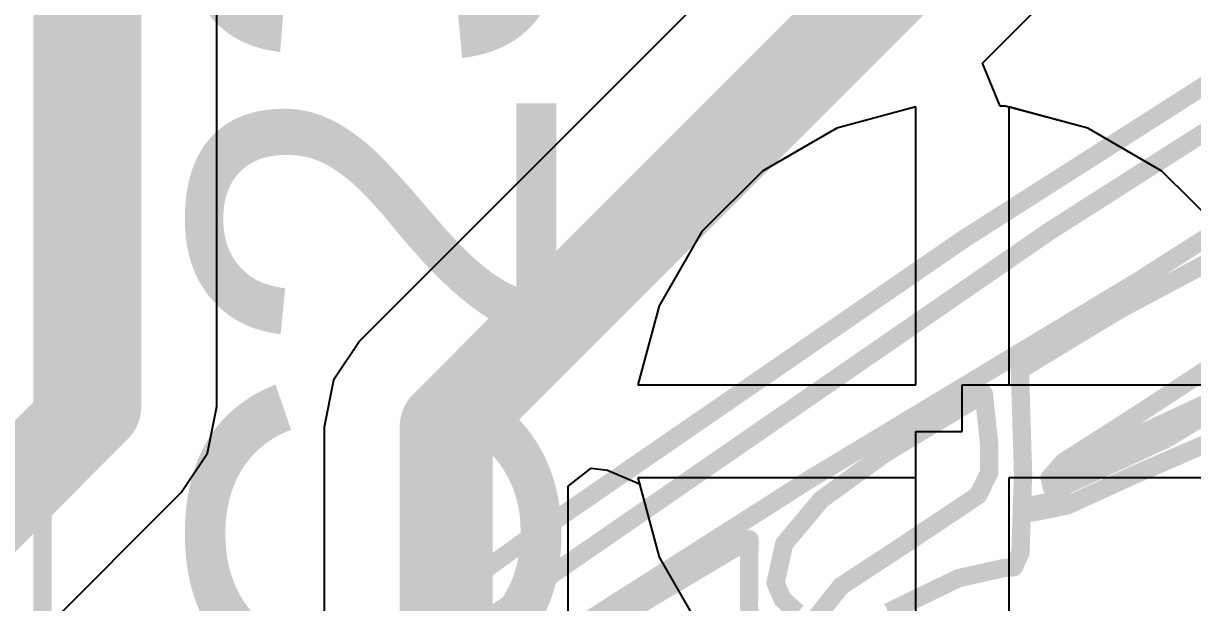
# Model space of a CAD drawing. Header units: inches. Extents: x 1.37 to 4.6, y 1.74 to 5.29.
# Drawn here: x 2.3202 to 2.446, y 2.9343 to 2.9966 of the extents above; entities that cross this region are included whole.
import ezdxf

# ---------------------------------------------------------------- set-up
doc = ezdxf.new("R2010")
doc.units = ezdxf.units.IN
doc.header["$MEASUREMENT"] = 0
for name, color, linetype in [('BottomLayer', 5, 'Continuous'), ('BottomOverlay', 54, 'Continuous'), ('Mechanical15', 56, 'Continuous'), ('TopLayer', 1, 'Continuous'), ('TopOverlay', 2, 'Continuous')]:
    doc.layers.add(name, color=color, linetype=linetype)
doc.styles.add('Arial', font='', dxfattribs={"height": 0.2})
doc.styles.get('Arial').set_extended_font_data('Arial')

# ---------------------------------------------------------------- blocks, each defined once
blk = doc.blocks.new('SOP_16_16')
at = {"layer": 'Mechanical15', "const_width": 0.00197}
blk.add_lwpolyline([(0.15, 0.20472), (-0.15, 0.20472)], dxfattribs=at)

msp = doc.modelspace()

# ---------------------------------------------------------------- linework, layer by layer
at = {"layer": 'BottomLayer'}
for p, q in [((2.41626, 2.98765), (2.40775, 2.98537)), ((2.41626, 2.95776), (2.41626, 2.98765)), ((2.43477, 2.98537), (2.42626, 2.98765)), ((2.42626, 2.98765), (2.42626, 2.95776)), ((2.40775, 2.98537), (2.39977, 2.98076)), ((2.44275, 2.98076), (2.43477, 2.98537)), ((2.39977, 2.98076), (2.39325, 2.97425)), ((2.44927, 2.97425), (2.44275, 2.98076)), ((2.39325, 2.97425), (2.38864, 2.96626)), ((2.38864, 2.96626), (2.38636, 2.95776)), ((2.38636, 2.95776), (2.41626, 2.95776)), ((2.42626, 2.95776), (2.45615, 2.95776)), ((2.41626, 2.94775), (2.38636, 2.94775)), ((2.38636, 2.94775), (2.38864, 2.93925)), ((2.41626, 2.91786), (2.41626, 2.94775)), ((2.45615, 2.94775), (2.42626, 2.94775)), ((2.42626, 2.94775), (2.42626, 2.91786)), ((2.38864, 2.93925), (2.39325, 2.93126))]:
    msp.add_line(p, q, dxfattribs=at)
at = {"layer": 'BottomOverlay', "const_width": 0.00197}
for points in [[(2.4215, 2.9735), (2.45123, 2.99244)], [(2.43059, 2.97425), (2.44904, 2.98602)], [(2.35039, 2.91895), (2.43059, 2.97425)], [(2.37383, 2.94071), (2.4215, 2.9735)], [(2.44011, 2.96887), (2.44828, 2.97407)], [(2.43813, 2.96583), (2.45026, 2.9723)], [(2.40485, 2.94761), (2.44011, 2.96887)], [(2.42746, 2.95936), (2.43813, 2.96583)], [(2.44014, 2.95457), (2.4497, 2.96081)], [(2.42746, 2.95936), (2.4278, 2.94822)], [(2.41291, 2.95037), (2.42358, 2.95679)], [(2.42358, 2.95679), (2.42416, 2.95133)], [(2.43916, 2.9519), (2.44958, 2.95673)], [(2.43213, 2.94945), (2.44014, 2.95457)], [(2.44317, 2.95194), (2.44881, 2.95535)], [(2.43269, 2.9471), (2.44317, 2.95194)], [(2.43387, 2.9486), (2.43916, 2.9519)], [(2.42414, 2.94828), (2.42416, 2.95133)], [(2.43979, 2.9481), (2.44733, 2.95136)], [(2.40607, 2.94541), (2.41291, 2.95037)], [(2.43066, 2.94776), (2.43213, 2.94945)], [(2.42297, 2.94589), (2.42414, 2.94828)], [(2.42752, 2.93972), (2.4278, 2.94822)], [(2.43254, 2.94479), (2.43979, 2.9481)], [(2.43257, 2.94751), (2.43387, 2.9486)], [(2.34784, 2.91131), (2.40485, 2.94761)], [(2.43066, 2.94776), (2.43092, 2.9467)], [(2.43092, 2.9467), (2.43215, 2.94553)], [(2.43257, 2.94751), (2.43269, 2.9471)], [(2.40209, 2.94065), (2.40607, 2.94541)], [(2.41498, 2.94055), (2.42297, 2.94589)], [(2.43053, 2.94518), (2.43215, 2.94553)], [(2.42888, 2.94405), (2.42891, 2.94483)], [(2.42888, 2.94405), (2.43254, 2.94479)], [(2.42891, 2.94483), (2.43053, 2.94518)], [(2.32957, 2.90904), (2.37383, 2.94071)], [(2.38994, 2.93614), (2.39836, 2.94115)], [(2.39831, 2.93393), (2.39836, 2.94115)], [(2.40117, 2.93647), (2.40209, 2.94065)], [(2.40822, 2.93612), (2.41498, 2.94055)], [(2.42681, 2.93815), (2.42752, 2.93972)], [(2.42087, 2.93698), (2.42565, 2.93804)], [(2.42565, 2.93804), (2.42681, 2.93815)], [(2.4133, 2.93332), (2.42087, 2.93698)], [(2.38151, 2.93114), (2.38994, 2.93614)], [(2.40117, 2.93647), (2.40192, 2.93472)], [(2.40567, 2.93292), (2.40822, 2.93612)], [(2.40192, 2.93472), (2.40352, 2.93327)], [(2.39831, 2.93393), (2.39901, 2.92838)]]:
    msp.add_lwpolyline(points, dxfattribs=at)
at = {"layer": 'BottomOverlay', "const_width": 0.000984}
for points in [[(2.421, 2.9735, 1), (2.42199, 2.9735, 1)], [(2.421, 2.9735, 1), (2.42199, 2.9735, 1)], [(2.4301, 2.97425, 1), (2.43108, 2.97425, 1)], [(2.4301, 2.97425, 1), (2.43108, 2.97425, 1)], [(2.43962, 2.96887, 1), (2.4406, 2.96887, 1)], [(2.43962, 2.96887, 1), (2.4406, 2.96887, 1)], [(2.43764, 2.96583, 1), (2.43862, 2.96583, 1)], [(2.43764, 2.96583, 1), (2.43862, 2.96583, 1)], [(2.42697, 2.95936, 1), (2.42795, 2.95936, 1)], [(2.42697, 2.95936, 1), (2.42795, 2.95936, 1)], [(2.42309, 2.95679, 1), (2.42407, 2.95679, 1)], [(2.42309, 2.95679, 1), (2.42407, 2.95679, 1)], [(2.43965, 2.95457, 1), (2.44063, 2.95457, 1)], [(2.43965, 2.95457, 1), (2.44063, 2.95457, 1)], [(2.43867, 2.9519, 1), (2.43965, 2.9519, 1)], [(2.43867, 2.9519, 1), (2.43965, 2.9519, 1)], [(2.44268, 2.95194, 1), (2.44366, 2.95194, 1)], [(2.44268, 2.95194, 1), (2.44366, 2.95194, 1)], [(2.42367, 2.95133, 1), (2.42465, 2.95133, 1)], [(2.42367, 2.95133, 1), (2.42465, 2.95133, 1)], [(2.41242, 2.95037, 1), (2.4134, 2.95037, 1)], [(2.41242, 2.95037, 1), (2.4134, 2.95037, 1)], [(2.43164, 2.94945, 1), (2.43262, 2.94945, 1)], [(2.43164, 2.94945, 1), (2.43262, 2.94945, 1)], [(2.42365, 2.94828, 1), (2.42464, 2.94828, 1)], [(2.42365, 2.94828, 1), (2.42464, 2.94828, 1)], [(2.42731, 2.94822, 1), (2.42829, 2.94822, 1)], [(2.42731, 2.94822, 1), (2.42829, 2.94822, 1)], [(2.43338, 2.9486, 1), (2.43436, 2.9486, 1)], [(2.43338, 2.9486, 1), (2.43436, 2.9486, 1)], [(2.4393, 2.9481, 1), (2.44029, 2.9481, 1)], [(2.4393, 2.9481, 1), (2.44029, 2.9481, 1)], [(2.40436, 2.94761, 1), (2.40534, 2.94761, 1)], [(2.40436, 2.94761, 1), (2.40534, 2.94761, 1)], [(2.43016, 2.94776, 1), (2.43115, 2.94776, 1)], [(2.43016, 2.94776, 1), (2.43115, 2.94776, 1)], [(2.43043, 2.9467, 1), (2.43141, 2.9467, 1)], [(2.43043, 2.9467, 1), (2.43141, 2.9467, 1)], [(2.43208, 2.94751, 1), (2.43306, 2.94751, 1)], [(2.43208, 2.94751, 1), (2.43306, 2.94751, 1)], [(2.4322, 2.9471, 1), (2.43319, 2.9471, 1)], [(2.4322, 2.9471, 1), (2.43319, 2.9471, 1)], [(2.40558, 2.94541, 1), (2.40657, 2.94541, 1)], [(2.40558, 2.94541, 1), (2.40657, 2.94541, 1)], [(2.42247, 2.94589, 1), (2.42346, 2.94589, 1)], [(2.42247, 2.94589, 1), (2.42346, 2.94589, 1)], [(2.43165, 2.94553, 1), (2.43264, 2.94553, 1)], [(2.43165, 2.94553, 1), (2.43264, 2.94553, 1)], [(2.42842, 2.94483, 1), (2.4294, 2.94483, 1)], [(2.42842, 2.94483, 1), (2.4294, 2.94483, 1)], [(2.43004, 2.94518, 1), (2.43102, 2.94518, 1)], [(2.43004, 2.94518, 1), (2.43102, 2.94518, 1)], [(2.43204, 2.94479, 1), (2.43303, 2.94479, 1)], [(2.43204, 2.94479, 1), (2.43303, 2.94479, 1)], [(2.42838, 2.94405, 1), (2.42937, 2.94405, 1)], [(2.42838, 2.94405, 1), (2.42937, 2.94405, 1)], [(2.37333, 2.94071, 1), (2.37432, 2.94071, 1)], [(2.37333, 2.94071, 1), (2.37432, 2.94071, 1)], [(2.39786, 2.94115, 1), (2.39885, 2.94115, 1)], [(2.39786, 2.94115, 1), (2.39885, 2.94115, 1)], [(2.4016, 2.94065, 1), (2.40258, 2.94065, 1)], [(2.4016, 2.94065, 1), (2.40258, 2.94065, 1)], [(2.41449, 2.94055, 1), (2.41547, 2.94055, 1)], [(2.41449, 2.94055, 1), (2.41547, 2.94055, 1)], [(2.42703, 2.93972, 1), (2.42802, 2.93972, 1)], [(2.42703, 2.93972, 1), (2.42802, 2.93972, 1)], [(2.42515, 2.93804, 1), (2.42614, 2.93804, 1)], [(2.42515, 2.93804, 1), (2.42614, 2.93804, 1)], [(2.42632, 2.93815, 1), (2.4273, 2.93815, 1)], [(2.42632, 2.93815, 1), (2.4273, 2.93815, 1)], [(2.42038, 2.93698, 1), (2.42136, 2.93698, 1)], [(2.42038, 2.93698, 1), (2.42136, 2.93698, 1)], [(2.38944, 2.93614, 1), (2.39043, 2.93614, 1)], [(2.38944, 2.93614, 1), (2.39043, 2.93614, 1)], [(2.40067, 2.93647, 1), (2.40166, 2.93647, 1)], [(2.40067, 2.93647, 1), (2.40166, 2.93647, 1)], [(2.40772, 2.93612, 1), (2.40871, 2.93612, 1)], [(2.40772, 2.93612, 1), (2.40871, 2.93612, 1)], [(2.40143, 2.93472, 1), (2.40241, 2.93472, 1)], [(2.40143, 2.93472, 1), (2.40241, 2.93472, 1)], [(2.39782, 2.93393, 1), (2.3988, 2.93393, 1)], [(2.39782, 2.93393, 1), (2.3988, 2.93393, 1)]]:
    msp.add_lwpolyline(points, format="xyb", close=True, dxfattribs=at)
at = {"layer": 'TopLayer'}
for p, q in [((2.34106, 2.95545), (2.34106, 3.15005)), ((2.44371, 3.04979), (2.35643, 2.96251)), ((2.42342, 2.99237), (2.45843, 3.02738)), ((2.42533, 2.98775), (2.42342, 2.99237)), ((2.42587, 2.98775), (2.42533, 2.98775)), ((2.43477, 2.98537), (2.42587, 2.98775)), ((2.44275, 2.98076), (2.43477, 2.98537)), ((2.44927, 2.97425), (2.44275, 2.98076)), ((2.35643, 2.96251), (2.35359, 2.95825)), ((2.35359, 2.95825), (2.35259, 2.95323)), ((2.42126, 2.95275), (2.42126, 2.95776)), ((2.42126, 2.95776), (2.45615, 2.95776)), ((2.34006, 2.95042), (2.34106, 2.95545)), ((2.35259, 2.95323), (2.35259, 2.90751)), ((2.41626, 2.91786), (2.41626, 2.95275)), ((2.41626, 2.95275), (2.42126, 2.95275)), ((2.33721, 2.94617), (2.34006, 2.95042)), ((2.37884, 2.94686), (2.38132, 2.94882)), ((2.38132, 2.94882), (2.38307, 2.94858)), ((2.38307, 2.94858), (2.38654, 2.94711)), ((2.45615, 2.94775), (2.42626, 2.94775)), ((2.42626, 2.94775), (2.42626, 2.91786)), ((2.37884, 2.90751), (2.37884, 2.94686)), ((2.38654, 2.94711), (2.38864, 2.93925)), ((2.25883, 2.86778), (2.33721, 2.94617)), ((2.38864, 2.93925), (2.39325, 2.93126))]:
    msp.add_line(p, q, dxfattribs=at)
at = {"layer": 'TopLayer', "const_width": 0.01}
for points in [[(2.32793, 2.95545), (2.32793, 3.16875)], [(2.36572, 2.95323), (2.45299, 3.04051)], [(2.24256, 2.87007), (2.32793, 2.95545)], [(2.36572, 2.88176), (2.36572, 2.95323)]]:
    msp.add_lwpolyline(points, dxfattribs=at)
at = {"layer": 'TopLayer', "const_width": 0.005}
for points in [[(2.32543, 2.95545, 1), (2.33043, 2.95545, 1)], [(2.32543, 2.95545, 1), (2.33043, 2.95545, 1)], [(2.36322, 2.95323, 1), (2.36822, 2.95323, 1)], [(2.36322, 2.95323, 1), (2.36822, 2.95323, 1)]]:
    msp.add_lwpolyline(points, format="xyb", close=True, dxfattribs=at)

# ---------------------------------------------------------------- block references
at = {"rotation": 270}
msp.add_blockref('SOP_16_16', (2.11756, 2.92791), dxfattribs=at)

# ---------------------------------------------------------------- texts
at = {"layer": 'TopOverlay', "style": 'Arial'}
msp.add_text('C23', height=0.03937, rotation=90, dxfattribs=at).set_placement((2.37757, 2.92052))

doc.saveas('drawing.dxf')
